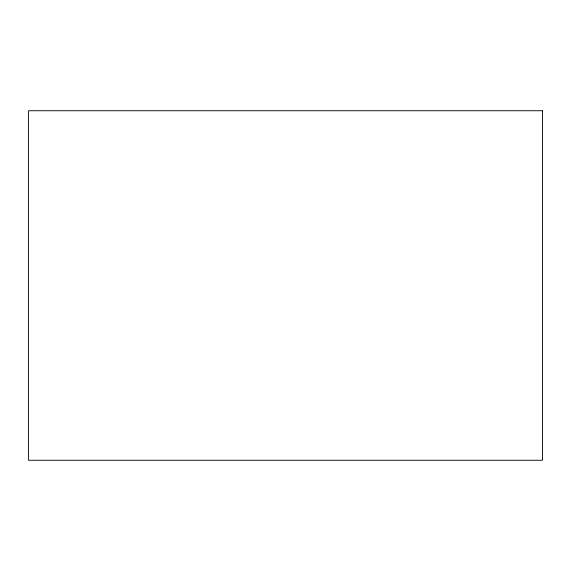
<?xml version="1.0" encoding="UTF-8"?>
<svg xmlns="http://www.w3.org/2000/svg" width="571" height="571" viewBox="0 0 571 571"><rect width="100%" height="100%" fill="white"/><g stroke="black" fill="none" stroke-linecap="round" stroke-linejoin="round"><path stroke-width="0.86" d="M542.45 110.738L28.55 110.738L28.55 460.262L542.45 460.262L542.45 110.738"/></g></svg>
